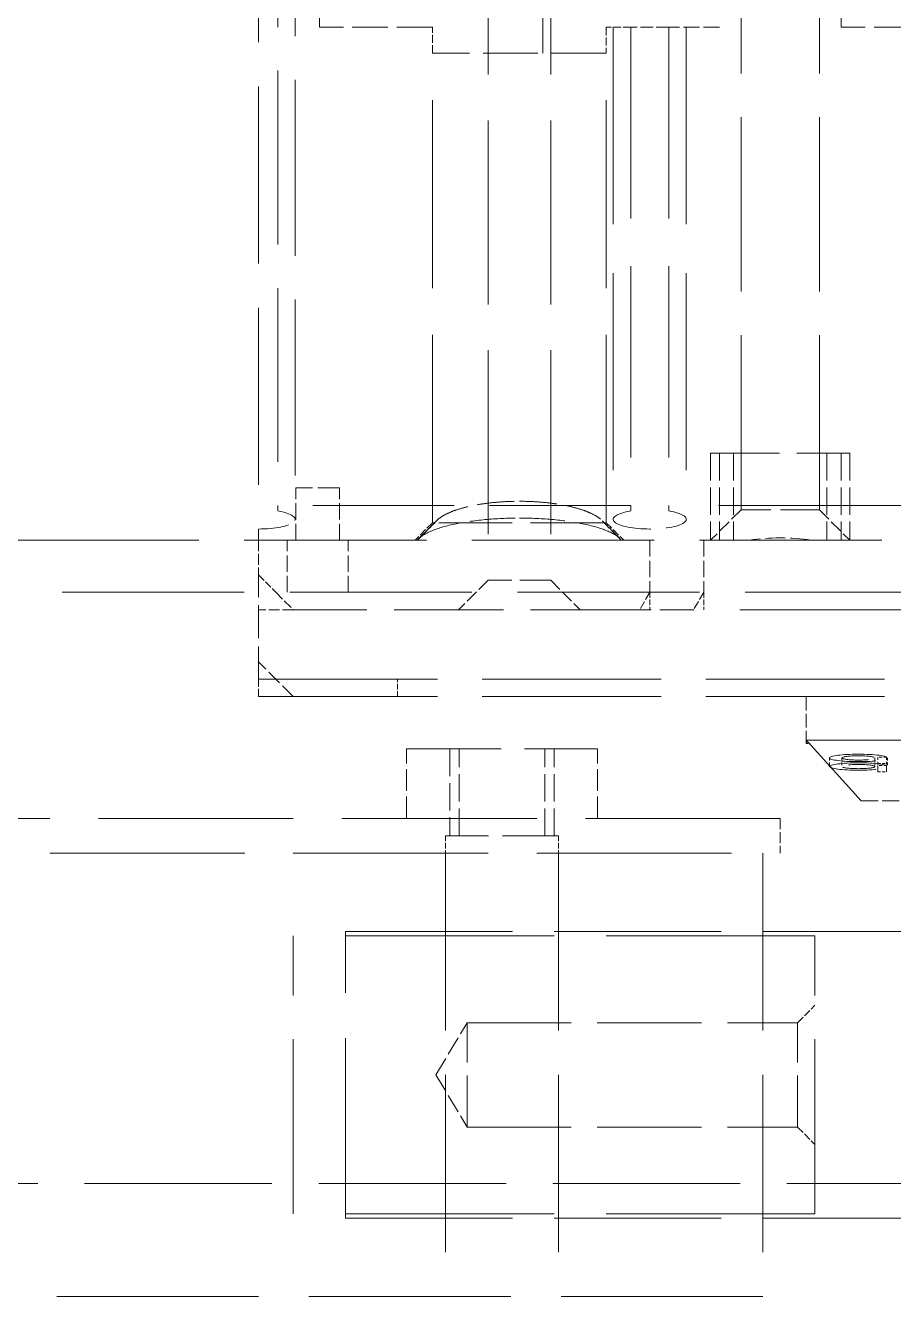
# Model space of a CAD drawing. Header units: millimetres. Extents: x 0 to 5945, y 0 to 4205.
# Drawn here: x 1910.5 to 1960.4, y 2177.5 to 2250.6 of the extents above; entities that cross this region are included whole.
import ezdxf

# ---------------------------------------------------------------- set-up
doc = ezdxf.new("R2010")
doc.units = ezdxf.units.MM
doc.header["$LTSCALE"] = 5
doc.linetypes.add('DASHED', pattern=[0.2067, 0.1654, -0.0413])
doc.layers.add('가려진 것(ISO)', color=2, linetype='DASHED', lineweight=18)

msp = doc.modelspace()

# ---------------------------------------------------------------- linework, layer by layer
at = {"layer": '가려진 것(ISO)', "ltscale": 12.314143}
msp.add_line((1923.876, 2297.957), (1923.876, 2221.597), dxfattribs=at)
at = {"layer": '가려진 것(ISO)', "ltscale": 12.094824}
msp.add_line((1924.976, 2297.957), (1924.976, 2222.957), dxfattribs=at)
at = {"layer": '가려진 것(ISO)', "ltscale": 12.223835}
msp.add_line((1925.976, 2297.957), (1925.976, 2222.157), dxfattribs=at)
at = {"layer": '가려진 것(ISO)', "ltscale": 12.78826}
for p, q in [((1937.076, 2297.957), (1937.076, 2218.657)), ((1940.676, 2297.957), (1940.676, 2218.657))]:
    msp.add_line(p, q, dxfattribs=at)
at = {"layer": '가려진 것(ISO)', "ltscale": 12.135139}
for p, q in [((1951.626, 2222.707), (1951.626, 2297.957)), ((1956.126, 2222.707), (1956.126, 2297.957))]:
    msp.add_line(p, q, dxfattribs=at)
at = {"layer": '가려진 것(ISO)', "ltscale": 12.578616}
for p, q in [((1927.376, 2250.457), (1927.376, 2276.457)), ((1950.376, 2276.457), (1950.376, 2250.457)), ((1957.376, 2250.457), (1957.376, 2276.457))]:
    msp.add_line(p, q, dxfattribs=at)
at = {"layer": '가려진 것(ISO)', "ltscale": 13.304306}
for p, q in [((1937.535, 2276.457), (1937.535, 2248.957)), ((1940.218, 2248.957), (1940.218, 2276.457)), ((1945.276, 2250.457), (1945.276, 2222.957)), ((1947.476, 2250.457), (1947.476, 2222.957))]:
    msp.add_line(p, q, dxfattribs=at)
at = {"layer": '가려진 것(ISO)', "ltscale": 2.476006}
for p, q in [((1933.876, 2250.457), (1927.376, 2250.457)), ((1963.876, 2250.457), (1957.376, 2250.457))]:
    msp.add_line(p, q, dxfattribs=at)
at = {"layer": '가려진 것(ISO)', "ltscale": 0.571309}
for p, q in [((1933.876, 2248.957), (1933.876, 2250.457)), ((1943.876, 2250.457), (1943.876, 2248.957))]:
    msp.add_line(p, q, dxfattribs=at)
at = {"layer": '가려진 것(ISO)', "ltscale": 0.533215}
msp.add_line((1945.276, 2250.457), (1943.876, 2250.457), dxfattribs=at)
at = {"layer": '가려진 것(ISO)', "ltscale": 13.69134}
for p, q in [((1944.276, 2250.457), (1944.276, 2222.157)), ((1948.476, 2250.457), (1948.476, 2222.157))]:
    msp.add_line(p, q, dxfattribs=at)
at = {"layer": '가려진 것(ISO)', "ltscale": 0.881977}
msp.add_line((1947.476, 2250.457), (1945.276, 2250.457), dxfattribs=at)
at = {"layer": '가려진 것(ISO)', "ltscale": 1.104624}
msp.add_line((1950.376, 2250.457), (1947.476, 2250.457), dxfattribs=at)
at = {"layer": '가려진 것(ISO)', "ltscale": 3.809293}
msp.add_line((1943.876, 2248.957), (1933.876, 2248.957), dxfattribs=at)
at = {"layer": '가려진 것(ISO)', "ltscale": 13.062409}
for p, q in [((1933.876, 2221.957), (1933.876, 2248.957)), ((1943.876, 2221.957), (1943.876, 2248.957)), ((1955.376, 2209.457), (1982.376, 2209.457))]:
    msp.add_line(p, q, dxfattribs=at)
at = {"layer": '가려진 것(ISO)', "ltscale": 4.786925}
msp.add_line((1949.876, 2225.957), (1957.876, 2225.957), dxfattribs=at)
at = {"layer": '가려진 것(ISO)', "ltscale": 1.904597}
for p, q in [((1949.876, 2225.957), (1949.876, 2220.957)), ((1950.376, 2225.957), (1950.376, 2220.957)), ((1951.196, 2225.957), (1951.196, 2220.957)), ((1956.557, 2225.957), (1956.557, 2220.957)), ((1957.376, 2225.957), (1957.376, 2220.957)), ((1957.876, 2225.957), (1957.876, 2220.957)), ((1934.876, 2208.957), (1934.876, 2203.957)), ((1935.418, 2203.957), (1935.418, 2208.957)), ((1940.335, 2203.957), (1940.335, 2208.957)), ((1940.876, 2203.957), (1940.876, 2208.957))]:
    msp.add_line(p, q, dxfattribs=at)
at = {"layer": '가려진 것(ISO)', "ltscale": 1.495845}
msp.add_line((1928.526, 2223.957), (1926.026, 2223.957), dxfattribs=at)
at = {"layer": '가려진 것(ISO)', "ltscale": 1.142718}
for p, q in [((1926.026, 2220.957), (1926.026, 2223.957)), ((1928.526, 2220.957), (1928.526, 2223.957)), ((1925.526, 2217.957), (1925.526, 2220.957)), ((1929.026, 2217.957), (1929.026, 2220.957)), ((1946.376, 2220.957), (1946.376, 2217.957)), ((1949.476, 2220.957), (1949.476, 2217.957))]:
    msp.add_line(p, q, dxfattribs=at)
at = {"layer": '가려진 것(ISO)', "ltscale": 9.820996}
msp.add_line((1945.276, 2222.957), (1924.976, 2222.957), dxfattribs=at)
at = {"layer": '가려진 것(ISO)', "ltscale": 0.477396}
for p, q in [((1924.976, 2222.957), (1924.976, 2222.634)), ((1945.276, 2222.957), (1945.276, 2222.634)), ((1947.476, 2222.957), (1947.476, 2222.634))]:
    msp.add_line(p, q, dxfattribs=at)
at = {"layer": '가려진 것(ISO)', "ltscale": 13.804225}
msp.add_line((1990.276, 2222.957), (1947.476, 2222.957), dxfattribs=at)
at = {"layer": '가려진 것(ISO)', "ltscale": 0.942677}
for p, q in [((1951.626, 2222.707), (1949.876, 2220.957)), ((1956.126, 2222.707), (1957.876, 2220.957))]:
    msp.add_line(p, q, dxfattribs=at)
at = {"layer": '가려진 것(ISO)', "ltscale": 2.692601}
msp.add_line((1956.126, 2222.707), (1951.626, 2222.707), dxfattribs=at)
at = {"layer": '가려진 것(ISO)', "ltscale": 0.946103}
msp.add_line((1923.876, 2220.957), (1923.876, 2221.597), dxfattribs=at)
at = {"layer": '가려진 것(ISO)', "ltscale": 0.53863}
for p, q in [((1933.876, 2221.957), (1932.876, 2220.957)), ((1943.876, 2221.957), (1944.876, 2220.957)), ((1923.876, 2218.957), (1924.876, 2217.957)), ((1923.876, 2211.957), (1923.876, 2212.957)), ((1954.876, 2193.207), (1955.876, 2194.207)), ((1954.876, 2187.207), (1955.876, 2186.207))]:
    msp.add_line(p, q, dxfattribs=at)
at = {"layer": '가려진 것(ISO)', "ltscale": 0.43842}
for p, q in [((1934.008, 2221.957), (1933.876, 2221.957)), ((1943.876, 2221.957), (1943.745, 2221.957))]:
    msp.add_line(p, q, dxfattribs=at)
at = {"layer": '가려진 것(ISO)', "ltscale": 5.10664}
msp.add_line((1943.745, 2221.957), (1934.008, 2221.957), dxfattribs=at)
at = {"layer": '가려진 것(ISO)', "ltscale": 12.666578}
for p, q in [((1896.876, 2220.957), (2040.876, 2220.957)), ((2040.876, 2217.957), (1896.876, 2217.957))]:
    msp.add_line(p, q, dxfattribs=at)
at = {"layer": '가려진 것(ISO)', "ltscale": 0.761779}
for p, q in [((1923.876, 2220.957), (1923.876, 2218.957)), ((1925.876, 2216.957), (1923.876, 2216.957)), ((1953.876, 2204.957), (1953.876, 2202.957))]:
    msp.add_line(p, q, dxfattribs=at)
at = {"layer": '가려진 것(ISO)', "ltscale": 2.285536}
msp.add_line((1923.876, 2212.957), (1923.876, 2218.957), dxfattribs=at)
at = {"layer": '가려진 것(ISO)', "ltscale": 0.91574}
for p, q in [((1937.076, 2218.657), (1935.376, 2216.957)), ((1940.676, 2218.657), (1942.376, 2216.957))]:
    msp.add_line(p, q, dxfattribs=at)
at = {"layer": '가려진 것(ISO)', "ltscale": 2.154061}
msp.add_line((1940.676, 2218.657), (1937.076, 2218.657), dxfattribs=at)
at = {"layer": '가려진 것(ISO)', "ltscale": 0.659706}
msp.add_line((1924.876, 2217.957), (1925.876, 2216.957), dxfattribs=at)
at = {"layer": '가려진 것(ISO)', "ltscale": 0.581794}
for p, q in [((1946.376, 2217.957), (1945.799, 2216.957)), ((1949.476, 2217.957), (1948.899, 2216.957))]:
    msp.add_line(p, q, dxfattribs=at)
at = {"layer": '가려진 것(ISO)', "ltscale": 0.380839}
for p, q in [((1946.376, 2217.957), (1946.376, 2216.957)), ((1949.476, 2217.957), (1949.476, 2216.957)), ((1931.876, 2211.957), (1931.876, 2212.957)), ((1934.626, 2203.957), (1934.626, 2202.957)), ((1941.126, 2203.957), (1941.126, 2202.957))]:
    msp.add_line(p, q, dxfattribs=at)
at = {"layer": '가려진 것(ISO)', "ltscale": 7.589079}
msp.add_line((1945.799, 2216.957), (1925.876, 2216.957), dxfattribs=at)
at = {"layer": '가려진 것(ISO)', "ltscale": 2.362006}
msp.add_line((1948.899, 2216.957), (1945.799, 2216.957), dxfattribs=at)
at = {"layer": '가려진 것(ISO)', "ltscale": 12.886535}
msp.add_line((1988.854, 2216.957), (1948.899, 2216.957), dxfattribs=at)
at = {"layer": '가려진 것(ISO)', "ltscale": 1.077359}
msp.add_line((1925.876, 2211.957), (1923.876, 2213.957), dxfattribs=at)
at = {"layer": '가려진 것(ISO)', "ltscale": 12.44039}
for p, q in [((1923.876, 2212.957), (2013.876, 2212.957)), ((1923.876, 2211.957), (2013.876, 2211.957))]:
    msp.add_line(p, q, dxfattribs=at)
at = {"layer": '가려진 것(ISO)', "ltscale": 0.952248}
msp.add_line((1955.376, 2211.957), (1955.376, 2209.457), dxfattribs=at)
at = {"layer": '가려진 것(ISO)', "ltscale": 0.195486}
msp.add_line((1955.376, 2209.457), (1955.376, 2209.34), dxfattribs=at)
at = {"layer": '가려진 것(ISO)', "ltscale": 0.059692}
msp.add_line((1955.376, 2209.457), (1955.481, 2209.34), dxfattribs=at)
at = {"layer": '가려진 것(ISO)', "ltscale": 0.029529}
msp.add_line((1955.376, 2209.263), (1955.376, 2209.34), dxfattribs=at)
at = {"layer": '가려진 것(ISO)', "ltscale": 0.039899}
msp.add_line((1955.376, 2209.34), (1955.481, 2209.34), dxfattribs=at)
at = {"layer": '가려진 것(ISO)', "ltscale": 0.066564}
msp.add_line((1955.376, 2209.263), (1955.551, 2209.263), dxfattribs=at)
at = {"layer": '가려진 것(ISO)', "ltscale": 5.789288}
msp.add_line((1958.526, 2205.957), (1955.481, 2209.34), dxfattribs=at)
at = {"layer": '가려진 것(ISO)', "ltscale": 6.582059}
msp.add_line((1932.376, 2208.957), (1943.376, 2208.957), dxfattribs=at)
at = {"layer": '가려진 것(ISO)', "ltscale": 1.523657}
for p, q in [((1932.376, 2204.957), (1932.376, 2208.957)), ((1943.376, 2204.957), (1943.376, 2208.957))]:
    msp.add_line(p, q, dxfattribs=at)
at = {"layer": '가려진 것(ISO)', "ltscale": 0.19037}
for p, q in [((1956.706, 2208.433), (1956.706, 2207.937)), ((1957.426, 2208.433), (1957.426, 2207.937)), ((1959.326, 2208.433), (1959.326, 2207.937)), ((1959.989, 2208.475), (1959.489, 2208.475)), ((1959.489, 2208.475), (1959.489, 2207.988)), ((1959.989, 2208.475), (1959.989, 2207.988)), ((1960.046, 2208.433), (1960.046, 2207.937)), ((1959.489, 2208.111), (1959.989, 2208.111)), ((1959.989, 2207.988), (1959.489, 2207.988)), ((1959.489, 2207.624), (1959.989, 2207.624))]:
    msp.add_line(p, q, dxfattribs=at)
at = {"layer": '가려진 것(ISO)', "ltscale": 0.609403}
for p, q in [((1959.489, 2207.988), (1959.489, 2207.624)), ((1959.989, 2207.624), (1959.989, 2207.988))]:
    msp.add_line(p, q, dxfattribs=at)
at = {"layer": '가려진 것(ISO)', "ltscale": 1.180812}
msp.add_line((1958.526, 2205.957), (1961.626, 2205.957), dxfattribs=at)
at = {"layer": '가려진 것(ISO)', "ltscale": 13.546203}
for p, q in [((1953.876, 2204.957), (1897.876, 2204.957)), ((1897.876, 2202.957), (1953.876, 2202.957))]:
    msp.add_line(p, q, dxfattribs=at)
at = {"layer": '가려진 것(ISO)', "ltscale": 3.889358}
msp.add_line((1941.126, 2203.957), (1934.626, 2203.957), dxfattribs=at)
at = {"layer": '가려진 것(ISO)', "ltscale": 12.33672}
for p, q in [((1934.626, 2202.957), (1934.626, 2177.457)), ((1941.126, 2202.957), (1941.126, 2177.457)), ((1952.876, 2202.957), (1952.876, 2177.457))]:
    msp.add_line(p, q, dxfattribs=at)
at = {"layer": '가려진 것(ISO)', "ltscale": 12.159042}
for p, q in [((1925.876, 2182.207), (1925.876, 2198.207)), ((1955.876, 2182.207), (1955.876, 2198.207))]:
    msp.add_line(p, q, dxfattribs=at)
at = {"layer": '가려진 것(ISO)', "ltscale": 14.513788}
for p, q in [((1955.876, 2198.207), (1925.876, 2198.207)), ((1955.876, 2182.207), (1925.876, 2182.207))]:
    msp.add_line(p, q, dxfattribs=at)
at = {"layer": '가려진 것(ISO)', "ltscale": 12.539013}
msp.add_line((1928.876, 2181.957), (1928.876, 2198.457), dxfattribs=at)
at = {"layer": '가려진 것(ISO)', "ltscale": 11.611031}
for p, q in [((1928.876, 2198.457), (1952.876, 2198.457)), ((1928.876, 2181.957), (1952.876, 2181.957))]:
    msp.add_line(p, q, dxfattribs=at)
at = {"layer": '가려진 것(ISO)', "ltscale": 10.401548}
for p, q in [((1952.876, 2198.457), (1974.376, 2198.457)), ((1952.876, 2181.957), (1974.376, 2181.957))]:
    msp.add_line(p, q, dxfattribs=at)
at = {"layer": '가려진 것(ISO)', "ltscale": 1.33315}
for q in [(1935.876, 2193.207), (1935.876, 2187.207)]:
    msp.add_line((1934.074, 2190.207), q, dxfattribs=at)
at = {"layer": '가려진 것(ISO)', "ltscale": 3.590168}
for p, q in [((1935.876, 2187.207), (1935.876, 2193.207)), ((1954.876, 2187.207), (1954.876, 2193.207))]:
    msp.add_line(p, q, dxfattribs=at)
at = {"layer": '가려진 것(ISO)', "ltscale": 7.237747}
for p, q in [((1935.876, 2193.207), (1954.876, 2193.207)), ((1935.876, 2187.207), (1954.876, 2187.207))]:
    msp.add_line(p, q, dxfattribs=at)
at = {"layer": '가려진 것(ISO)', "ltscale": 13.025194}
msp.add_line((2018.876, 2183.957), (1668.876, 2183.957), dxfattribs=at)
at = {"layer": '가려진 것(ISO)', "ltscale": 14.029995}
msp.add_line((1952.876, 2177.457), (1894.876, 2177.457), dxfattribs=at)
at = {"layer": '가려진 것(ISO)', "ltscale": 2.114659}
msp.add_ellipse((1923.876, 2222.157), major_axis=(-2.1, 0), ratio=0.266667, start_param=1.570796, end_param=4.161072, dxfattribs=at)
at = {"layer": '가려진 것(ISO)', "ltscale": 4.229418}
msp.add_ellipse((1946.376, 2222.157), major_axis=(-2.1, 0), ratio=0.266667, start_param=5.263706, end_param=10.444257, dxfattribs=at)
at = {"layer": '가려진 것(ISO)', "ltscale": 1.408292}
msp.add_ellipse((1953.876, 2220.15), major_axis=(-3.5, 0), ratio=0.266667, start_param=4.185856, end_param=5.238922, dxfattribs=at)
at = {"layer": '가려진 것(ISO)', "ltscale": 3.997066}
for centre in [(1958.376, 2208.433), (1958.376, 2207.937)]:
    msp.add_ellipse(centre, major_axis=(-1.67, 0), ratio=0.128554, dxfattribs=at)
at = {"layer": '가려진 것(ISO)', "ltscale": 2.273737}
for centre, major_axis in [((1958.376, 2208.433), (-0.95, 0)), ((1958.376, 2207.937), (0.95, 0))]:
    msp.add_ellipse(centre, major_axis=major_axis, ratio=0.128554, dxfattribs=at)
at = {"layer": '가려진 것(ISO)', "ltscale": 2.606547}
msp.add_open_spline([(1934.008, 2221.957), (1934.081, 2222.057), (1934.184, 2222.154), (1934.447, 2222.341), (1934.605, 2222.43), (1934.911, 2222.569), (1935.043, 2222.622), (1935.374, 2222.737), (1935.58, 2222.798), (1936.021, 2222.908), (1936.254, 2222.957), (1936.681, 2223.031), (1936.869, 2223.059), (1937.351, 2223.119), (1937.65, 2223.146), (1938.258, 2223.183), (1938.566, 2223.192), (1938.875, 2223.192)], degree=3, knots=[0.000019, 0.000019, 0.000019, 0.000019, 0.1005751, 0.1005751, 0.1998334, 0.1998334, 0.2651161, 0.2651161, 0.3510277, 0.3510277, 0.4356457, 0.4356457, 0.4983764, 0.4983764, 0.5916369, 0.5916369, 0.6842497, 0.6842497, 0.6842497, 0.6842497], dxfattribs=at)
at = {"layer": '가려진 것(ISO)', "ltscale": 2.607307}
msp.add_open_spline([(1938.875, 2223.192), (1939.185, 2223.192), (1939.493, 2223.183), (1940.102, 2223.146), (1940.4, 2223.119), (1940.882, 2223.059), (1941.071, 2223.031), (1941.498, 2222.957), (1941.731, 2222.908), (1942.172, 2222.799), (1942.378, 2222.738), (1942.709, 2222.622), (1942.842, 2222.569), (1943.148, 2222.43), (1943.306, 2222.341), (1943.568, 2222.154), (1943.671, 2222.057), (1943.745, 2221.957)], degree=3, knots=[0.000001, 0.000001, 0.000001, 0.000001, 0.09278, 0.09278, 0.1862065, 0.1862065, 0.2490486, 0.2490486, 0.3338186, 0.3338186, 0.4198854, 0.4198854, 0.4852858, 0.4852858, 0.5847228, 0.5847228, 0.6854591, 0.6854591, 0.6854591, 0.6854591], dxfattribs=at)
at = {"layer": '가려진 것(ISO)', "ltscale": 3.159578}
msp.add_open_spline([(1933.007, 2220.957), (1933.15, 2221.138), (1933.411, 2221.311), (1934.139, 2221.624), (1934.597, 2221.762), (1935.664, 2221.989), (1936.261, 2222.077), (1937.537, 2222.196), (1938.203, 2222.226), (1938.875, 2222.226)], degree=3, knots=[0.0000082, 0.0000082, 0.0000082, 0.0000082, 0.215223, 0.215223, 0.4259165, 0.4259165, 0.6313904, 0.6313904, 0.8338128, 0.8338128, 0.8338128, 0.8338128], dxfattribs=at)
at = {"layer": '가려진 것(ISO)', "ltscale": 0.539153}
for points in [[(1934.008, 2221.957), (1933.901, 2221.848), (1933.685, 2221.628), (1933.355, 2221.295), (1933.132, 2221.07), (1933.02, 2220.957)], [(1943.745, 2221.957), (1943.852, 2221.848), (1944.068, 2221.628), (1944.398, 2221.295), (1944.621, 2221.07), (1944.733, 2220.957)]]:
    msp.add_open_spline(points, degree=3, knots=[0.0000108, 0.0000108, 0.0000108, 0.0000108, 0.3333333, 0.6666667, 1, 1, 1, 1], dxfattribs=at)
at = {"layer": '가려진 것(ISO)', "ltscale": 0.539161}
for points, knots in [([(1934.008, 2221.957), (1933.846, 2221.792), (1933.683, 2221.626), (1933.353, 2221.293), (1933.186, 2221.125), (1933.02, 2220.957)], [-0.1414103, -0.1414103, -0.1414103, -0.1414103, -0.0713478, -0.0713478, -0.000001, -0.000001, -0.000001, -0.000001]), ([(1943.745, 2221.957), (1943.907, 2221.792), (1944.07, 2221.626), (1944.399, 2221.293), (1944.566, 2221.125), (1944.733, 2220.957)], [0.0000099, 0.0000099, 0.0000099, 0.0000099, 0.0700809, 0.0700809, 0.1414364, 0.1414364, 0.1414364, 0.1414364])]:
    msp.add_open_spline(points, degree=3, knots=knots, dxfattribs=at)
at = {"layer": '가려진 것(ISO)', "ltscale": 0.5677}
for points in [[(1933.079, 2221.038), (1933.424, 2221.383), (1933.767, 2221.728), (1934.109, 2222.074)], [(1943.644, 2222.074), (1943.986, 2221.728), (1944.329, 2221.383), (1944.674, 2221.038)]]:
    msp.add_open_spline(points, degree=3, dxfattribs=at)
at = {"layer": '가려진 것(ISO)', "ltscale": 3.160491}
msp.add_open_spline([(1938.875, 2222.226), (1939.548, 2222.226), (1940.214, 2222.196), (1941.49, 2222.077), (1942.087, 2221.989), (1943.155, 2221.763), (1943.614, 2221.624), (1944.342, 2221.311), (1944.603, 2221.138), (1944.746, 2220.957)], degree=3, knots=[0.0000015, 0.0000015, 0.0000015, 0.0000015, 0.2016879, 0.2016879, 0.4064173, 0.4064173, 0.6163471, 0.6163471, 0.8307834, 0.8307834, 0.8307834, 0.8307834], dxfattribs=at)

doc.saveas('drawing.dxf')
